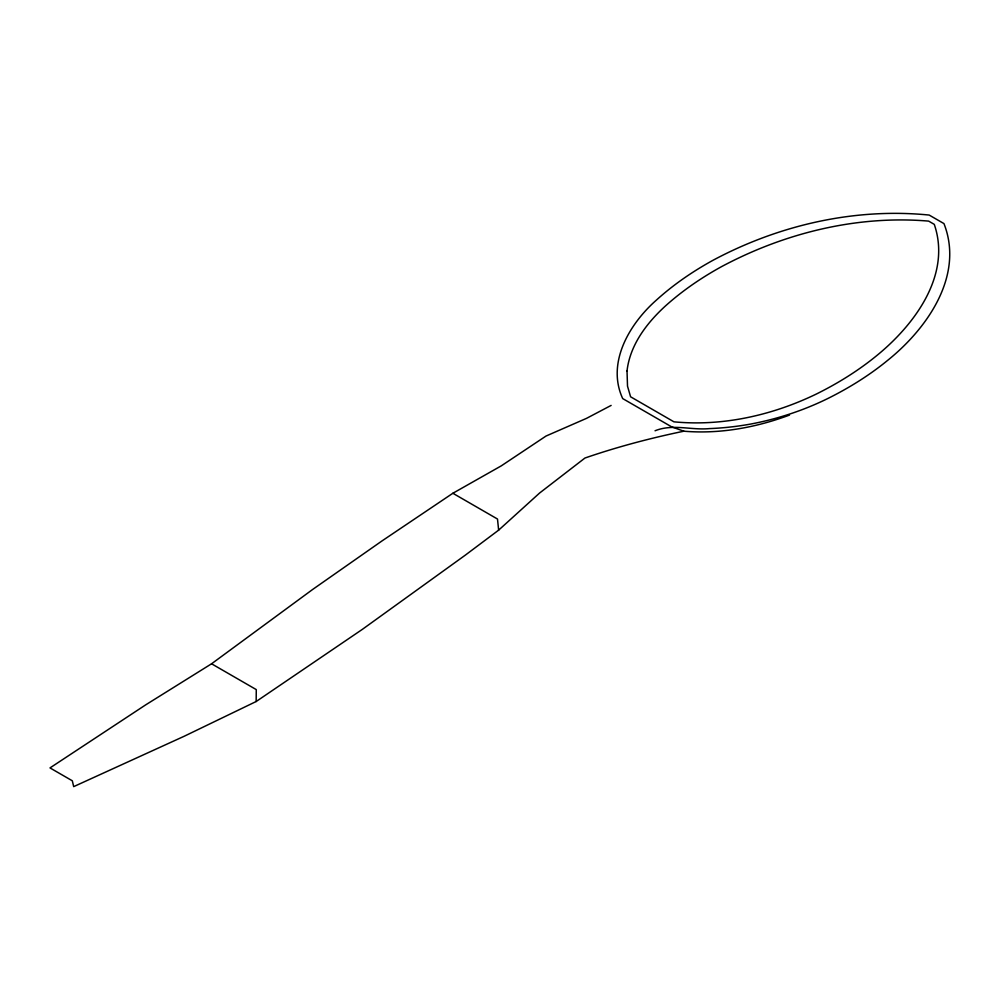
<?xml version="1.0" encoding="UTF-8"?>
<svg xmlns="http://www.w3.org/2000/svg" width="1000" height="1000" viewBox="0 0 1000 1000"><rect width="100%" height="100%" fill="white"/><g stroke="black" fill="none" stroke-linecap="round" stroke-linejoin="round"><path stroke-width="1.5" d="M256.163 701.513L256.275 689.6L211.562 663.787L145.688 704.862L50 767.913L72.312 780.788L73.688 786.625L184.15 736.275L256.163 701.513L362.337 629.375L465.15 555.262L498.638 530.15L539.587 493.038L584.963 458.025A780.4 352.725 9.2 0 1 683.863 431.2C719.725 434.225 755.925 427.575 789.513 415.075M211.562 663.787L312.725 589.412L382.062 540.887L452.863 493.263L501.25 465.875L546.038 436.037L586.512 418.363L611.138 405.412M655.05 430.775C672.663 423.612 691.175 430.363 709.463 428.6C722.925 428.075 736.312 426.587 749.575 424.263C776.55 419.3 802.875 410.75 827.513 398.663A312.438 193.988 -4.1 0 0 887.325 360.625C926.762 329.062 964.5 275.95 943.95 223.588L929.175 215.062C854.825 207.6 778.925 225.062 713.275 260.138A312.438 193.988 -4.1 0 0 656.55 299.962C629.712 323.512 606.15 362.713 622.7 398.587L671.625 426.838L683.863 431.2M452.863 493.263L497.5 519.038L498.638 530.15M627.025 370.962L627.513 386.15L630.588 396.788L673.938 421.825C722.788 426.538 772.425 415.262 816.375 394.025A314.125 195.037 -4.1 0 0 876.55 355.763C914.175 325.163 951.75 275.312 934.275 224.363L928.65 221.112C857.237 215.037 784.812 232.925 721.875 266.462A314.125 195.037 -4.1 0 0 664.825 306.525C646.363 323.537 629.925 345.3 627.025 370.962"/></g></svg>
